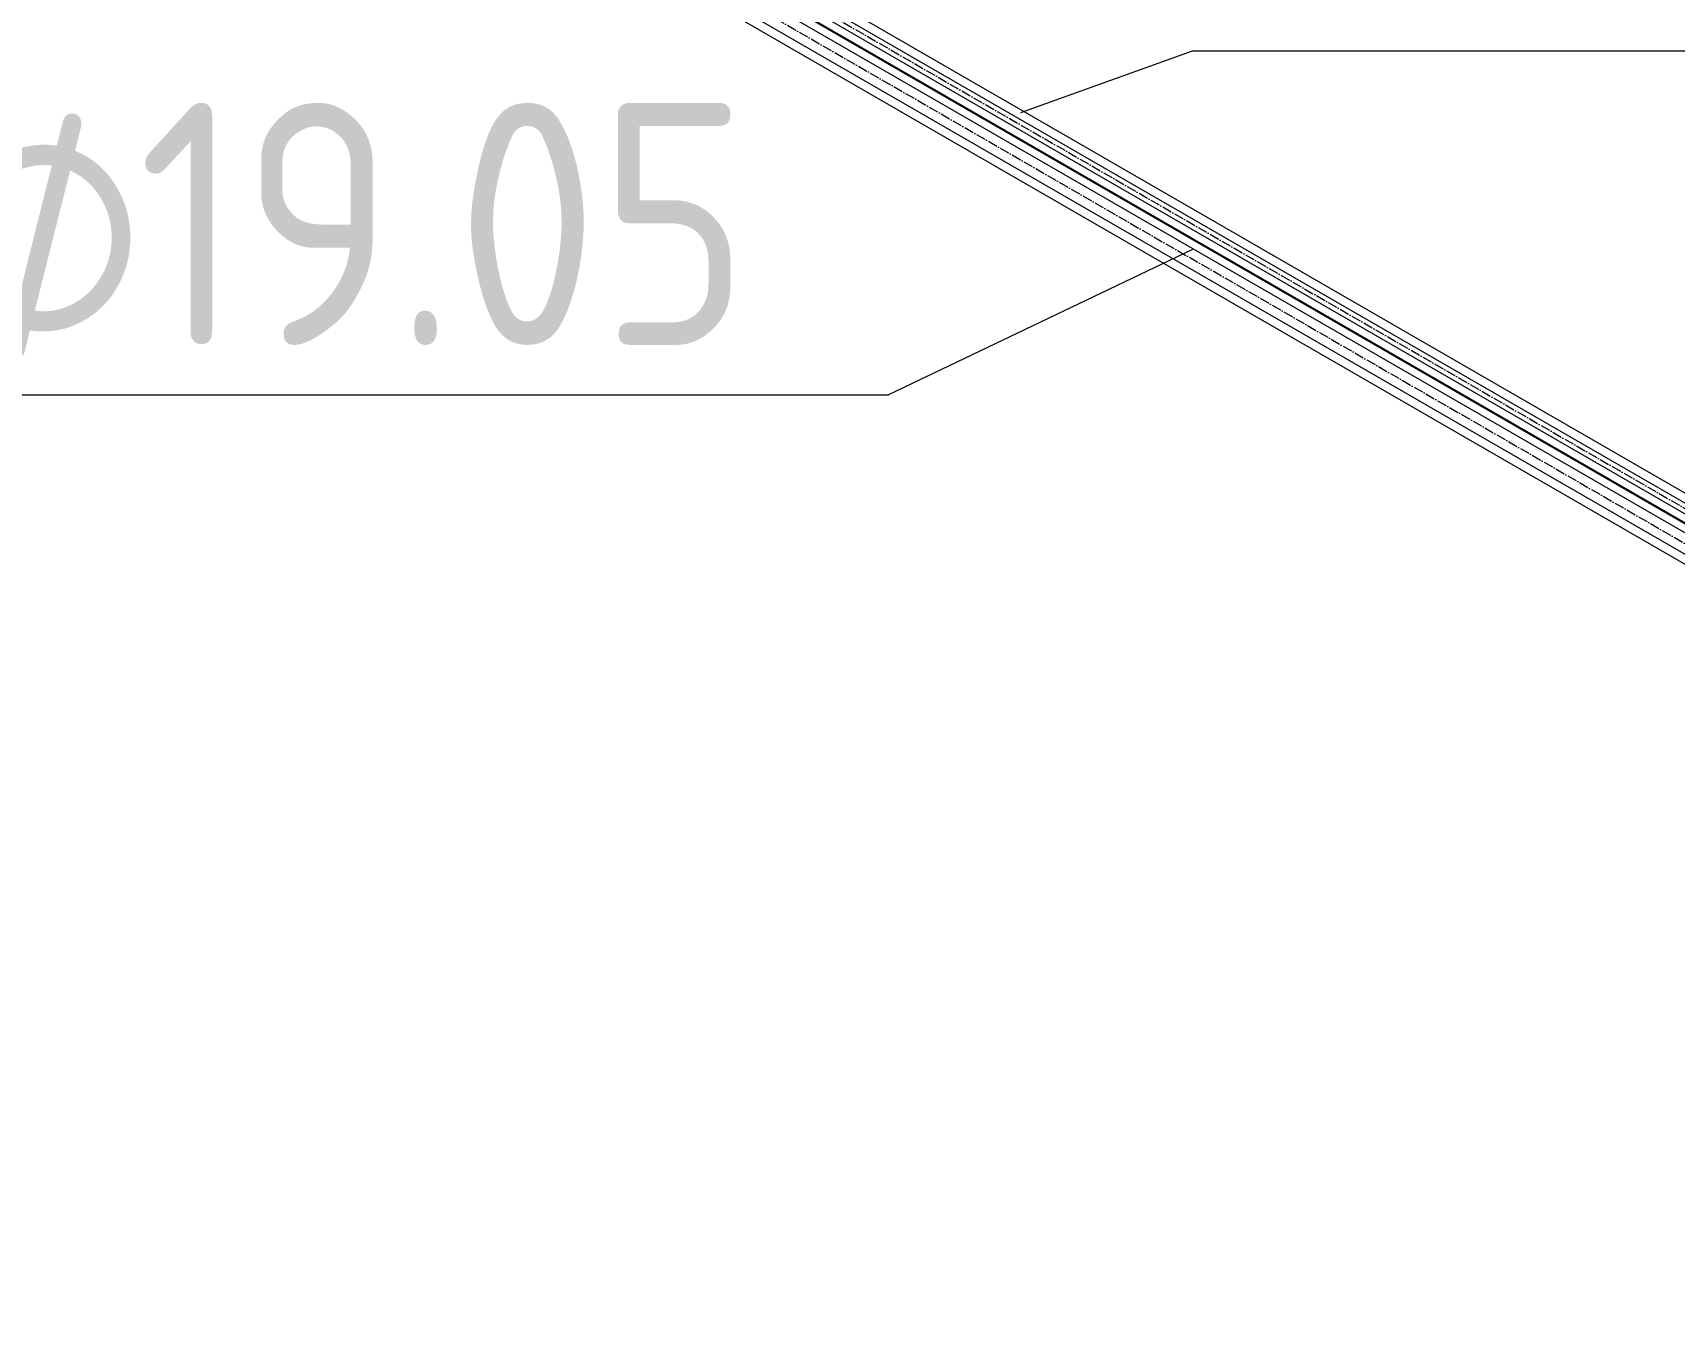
# Model space of a CAD drawing. Header units: millimetres. Extents: x -88595 to 880822, y -1054509 to -148035.
# Drawn here: x 375483 to 377179, y -322344 to -321011 of the extents above; entities that cross this region are included whole.
import ezdxf

# ---------------------------------------------------------------- set-up
doc = ezdxf.new("R2010")
doc.units = ezdxf.units.MM
doc.linetypes.add('$12$ADSK_Осевая', pattern=[14, 10, -2, 0, -2])
for name, color, linetype, lineweight in [('Изоляция', 7, 'Continuous', 18), ('Марки', 7, 'Continuous', 20), ('Трубопровод', 7, 'Continuous', 18)]:
    doc.layers.add(name, color=color, linetype=linetype, lineweight=lineweight)
doc.styles.add('$10$GOST Common', font='GOST_Common.ttf', dxfattribs={"width": 0.9, "height": 250})
doc.styles.add('$6$GOST Common_1', font='GOST_Common.ttf', dxfattribs={"width": 0.9, "height": 250})

# ---------------------------------------------------------------- blocks, each defined once
blk = doc.blocks.new('$0$ADSK_M_Трубы - Диаметр_10-3265709-В_ОВ3_1')
at = {"layer": 'Марки'}
blk.add_line((-18838.4, 4128.3), (-17838.4, 4128.3), dxfattribs=at)

msp = doc.modelspace()

# ---------------------------------------------------------------- linework, layer by layer
at = {"layer": 'Изоляция', "color": 190, "true_color": 0x8000ff}
for p, q in [((378546.7, -322269.4), (375744.6, -320651.6)), ((375727.6, -320673.5), (378536.2, -322295.1))]:
    msp.add_line(p, q, dxfattribs=at)
at = {"layer": 'Изоляция', "color": 134, "true_color": 0x00a6a6}
for p, q in [((378565.7, -322311), (375759.6, -320691)), ((375740.5, -320722.7), (378549.1, -322344.3))]:
    msp.add_line(p, q, dxfattribs=at)
at = {"layer": 'Марки'}
for p, q in [((376503.6, -321093), (376681.2, -321029.2)), ((376681.2, -321234.2), (376366.9, -321384.5))]:
    msp.add_line(p, q, dxfattribs=at)
at = {"layer": 'Трубопровод', "color": 190, "true_color": 0x8000ff}
for p, q in [((378545.5, -322279), (375736.8, -320657.5)), ((375732.1, -320665.7), (378540.7, -322287.3))]:
    msp.add_line(p, q, dxfattribs=at)
at = {"layer": 'Трубопровод', "color": 190, "linetype": '$12$ADSK_Осевая', "true_color": 0x8000ff}
msp.add_line((375734.5, -320661.6), (378543.1, -322283.2), dxfattribs=at)
msp.add_line((375734.5, -320661.6), (378543.1, -322283.2), dxfattribs=at)
at = {"layer": 'Трубопровод', "color": 134, "linetype": '$12$ADSK_Осевая', "true_color": 0x00a6a6}
msp.add_line((375749.8, -320706.6), (378558.4, -322328.2), dxfattribs=at)
msp.add_line((375749.8, -320706.6), (378558.4, -322328.2), dxfattribs=at)
at = {"layer": 'Трубопровод', "color": 134, "true_color": 0x00a6a6}
for p, q in [((378563.2, -322320), (375754.5, -320698.4)), ((375745, -320714.9), (378553.6, -322336.5))]:
    msp.add_line(p, q, dxfattribs=at)

# ---------------------------------------------------------------- block references
at = {"layer": 'Марки'}
for p in [(395519.6, -325157.6), (394205.3, -325512.9)]:
    msp.add_blockref('$0$ADSK_M_Трубы - Диаметр_10-3265709-В_ОВ3_1', p, dxfattribs=at)

# ---------------------------------------------------------------- texts
at = {"layer": 'Марки', "lineweight": 9, "char_height": 250, "attachment_point": 1}
for s, insert, width, style in [('19.05', (375591.8, -321082.9), 800.886, '$10$GOST Common'), ('\\fGOST Common|b0|i0|c254|p34|;\\W.9;⌀', (375389.4, -321082.9), 245.316, '$6$GOST Common_1')]:
    msp.add_mtext(s, dxfattribs=dict(at, insert=insert, width=width, style=style))

doc.saveas('drawing.dxf')
